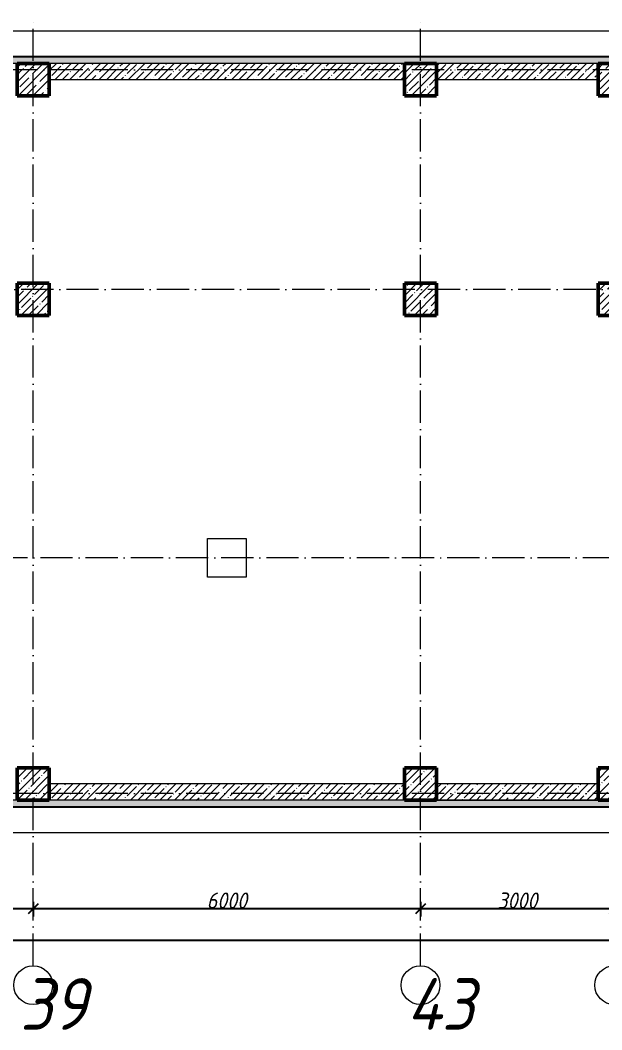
# Model space of a CAD drawing. Header units: millimetres. Extents: x -12989 to 629078, y -109036 to 555275.
# Drawn here: x 567037 to 576048, y 422654 to 438278 of the extents above; entities that cross this region are included whole.
import ezdxf

# ---------------------------------------------------------------- set-up
doc = ezdxf.new("R2010")
doc.units = ezdxf.units.MM
doc.linetypes.add('50_200_ШТРИХ_1Т_ш5_п1_п1_', pattern=[700, 500, -100, 0, -100])
for name, color, linetype, lineweight in [('A-____-____-DIMS', 7, 'Continuous', 9), ('A-FLOR-____-OTLN', 7, 'Continuous', 9), ('A-WALL-____-MCUT', 7, 'Continuous', 13), ('A-WALL-____-MCUT-1', 7, 'Continuous', 9), ('A-WALL-____-MCUT-3', 7, 'Continuous', 9), ('A-WALL-____-PATT-1', 7, 'Continuous', 9), ('S-COLS-____-MCUT', 7, 'Continuous', 50), ('S-COLS-____-OTLN', 7, 'Continuous', 9), ('S-GRID-____-IDEN', 7, 'Continuous', 9), ('S-GRID-____-OTLN-1', 7, '50_200_ШТРИХ_1Т_ш5_п1_п1_', 9)]:
    doc.layers.add(name, color=color, linetype=linetype, lineweight=lineweight)
doc.styles.add('ISOCPEUR_I', font='isocpeui.ttf', dxfattribs={"width": 0.9, "height": 2.5})
doc.styles.add('ISOCPEUR_I_9', font='isocpeui.ttf', dxfattribs={"width": 0.9, "height": 250})
doc.dimstyles.new('ISO-2_5_0_9К_БОЛЬШОЙ_ОСИ', dxfattribs={"dimscale": 304.8, "dimtxt": 248.995294, "dimasz": 0.492126, "dimexe": 0.393701, "dimexo": 0, "dimgap": 0, "dimtad": 1, "dimdec": 0, "dimzin": 0, "dimdsep": 46, "dimtxsty": 'ISOCPEUR_I_9', "dimblk1": 'OBLIQUE', "dimblk2": 'OBLIQUE', "dimsah": 1, "dimcen": 0.09, "dimdle": 0.393701, "dimazin": 0, "dimtfac": 1, "dimtdec": 4, "dimtix": 1, "dimtmove": 0, "dimatfit": 3, "dimfxl": 1, "dimtvp": 1, "dimtolj": 1, "dimtzin": 0, "dimarcsym": 2})
pattern_1 = [(0, (513638.804, 428127.92), (120.968, 69.841), [80.645, -161.29]), (120, (513638.804, 428127.92), (-120.96808, 69.84086), [80.645, -161.29]), (60, (513638.804, 428127.92), (-8e-05, 139.68186), [0, -161.29, 80.645, 0])]
pattern_2 = [(45, (513638.8, 428127.92), (-114.04925, 114.04925), []), (45, (513752.85, 428127.92), (-114.04925, 114.04925), [201.612, -40.322, 3.353, -36.97])]

# ---------------------------------------------------------------- blocks, each defined once
blk = doc.blocks.new('BSC_Колонна _Прямоугольная - 500х500-V58-АР1_Кладочный план подвала в осях 1-64_А-ГГ')
at = {"layer": 'S-COLS-____-OTLN'}
h = blk.add_hatch(dxfattribs=at)
h.set_pattern_fill('FP_69', color=256, style=0, pattern_type=2)
h.set_pattern_definition([(45, (-59600, 1668.96), (-114.04925, 114.04925), []), (45, (-59485.95, 1668.96), (-114.04925, 114.04925), [201.613, -40.323, 3.353, -36.97])])
h.paths.add_polyline_path([(-250, -250), (250, -250), (250, 250), (-250, 250)], flags=0)
at = {"layer": 'S-COLS-____-MCUT'}
for p, q in [((250, 250), (-250, 250)), ((-250, 250), (-250, -250)), ((250, -250), (250, 250)), ((-250, -250), (250, -250))]:
    blk.add_line(p, q, dxfattribs=at)
blk = doc.blocks.new('BSC_Колонна _Прямоугольная - 500х500-V60-АР1_Кладочный план подвала в осях 1-64_А-ГГ')
at = {"layer": 'S-COLS-____-OTLN'}
h = blk.add_hatch(dxfattribs=at)
h.set_pattern_fill('FP_71', color=256, style=0, pattern_type=2)
h.set_pattern_definition([(45, (-59600, -5831.04), (-114.04925, 114.04925), []), (45, (-59485.95, -5831.04), (-114.04925, 114.04925), [201.613, -40.323, 3.353, -36.97])])
h.paths.add_polyline_path([(-250, -250), (250, -250), (250, 250), (-250, 250)], flags=0)
at = {"layer": 'S-COLS-____-MCUT'}
for p, q in [((250, 250), (-250, 250)), ((-250, 250), (-250, -250)), ((250, -250), (250, 250)), ((-250, -250), (250, -250))]:
    blk.add_line(p, q, dxfattribs=at)
blk = doc.blocks.new('BSC_Колонна _Прямоугольная - 500х500-V67-АР1_Кладочный план подвала в осях 1-64_А-ГГ')
at = {"layer": 'S-COLS-____-OTLN'}
h = blk.add_hatch(dxfattribs=at)
h.set_pattern_fill('FP_78', color=256, style=0, pattern_type=2)
h.set_pattern_definition([(45, (-53600, 1668.96), (-114.04925, 114.04925), []), (45, (-53485.95, 1668.96), (-114.04925, 114.04925), [201.613, -40.323, 3.353, -36.97])])
h.paths.add_polyline_path([(-250, -250), (250, -250), (250, 250), (-250, 250)], flags=0)
at = {"layer": 'S-COLS-____-MCUT'}
for p, q in [((250, 250), (-250, 250)), ((-250, 250), (-250, -250)), ((250, -250), (250, 250)), ((-250, -250), (250, -250))]:
    blk.add_line(p, q, dxfattribs=at)
blk = doc.blocks.new('BSC_Колонна _Прямоугольная - 500х500-V68-АР1_Кладочный план подвала в осях 1-64_А-ГГ')
at = {"layer": 'S-COLS-____-OTLN'}
h = blk.add_hatch(dxfattribs=at)
h.set_pattern_fill('FP_79', color=256, style=0, pattern_type=2)
h.set_pattern_definition([(45, (-53600, -5831.04), (-114.04925, 114.04925), []), (45, (-53485.95, -5831.04), (-114.04925, 114.04925), [201.613, -40.323, 3.353, -36.97])])
h.paths.add_polyline_path([(-250, -250), (250, -250), (250, 250), (-250, 250)], flags=0)
at = {"layer": 'S-COLS-____-MCUT'}
for p, q in [((250, 250), (-250, 250)), ((-250, 250), (-250, -250)), ((250, -250), (250, 250)), ((-250, -250), (250, -250))]:
    blk.add_line(p, q, dxfattribs=at)
blk = doc.blocks.new('BSC_Колонна _Прямоугольная - 500х500-V99-АР1_Кладочный план подвала в осях 1-64_А-ГГ')
at = {"layer": 'S-COLS-____-OTLN'}
h = blk.add_hatch(dxfattribs=at)
h.set_pattern_fill('FP_111', color=256, style=0, pattern_type=2)
h.set_pattern_definition([(45, (-62600, 1668.96), (-114.04925, 114.04925), []), (45, (-62485.95, 1668.96), (-114.04925, 114.04925), [201.613, -40.323, 3.353, -36.97])])
h.paths.add_polyline_path([(-250, -250), (250, -250), (250, 250), (-250, 250)], flags=0)
at = {"layer": 'S-COLS-____-MCUT'}
for p, q in [((250, 250), (-250, 250)), ((-250, 250), (-250, -250)), ((250, -250), (250, 250)), ((-250, -250), (250, -250))]:
    blk.add_line(p, q, dxfattribs=at)
blk = doc.blocks.new('BSC_Колонна _Прямоугольная - 500х500-V100-АР1_Кладочный план подвала в осях 1-64_А-ГГ')
at = {"layer": 'S-COLS-____-OTLN'}
h = blk.add_hatch(dxfattribs=at)
h.set_pattern_fill('FP_112', color=256, style=0, pattern_type=2)
h.set_pattern_definition([(45, (-62600, -5831.04), (-114.04925, 114.04925), []), (45, (-62485.95, -5831.04), (-114.04925, 114.04925), [201.613, -40.323, 3.353, -36.97])])
h.paths.add_polyline_path([(-250, -250), (250, -250), (250, 250), (-250, 250)], flags=0)
at = {"layer": 'S-COLS-____-MCUT'}
for p, q in [((250, 250), (-250, 250)), ((-250, 250), (-250, -250)), ((250, -250), (250, 250)), ((-250, -250), (250, -250))]:
    blk.add_line(p, q, dxfattribs=at)
blk = doc.blocks.new('BSC_Колонна _Прямоугольная - 500х500-V105-АР1_Кладочный план подвала в осях 1-64_А-ГГ')
at = {"layer": 'S-COLS-____-OTLN'}
h = blk.add_hatch(dxfattribs=at)
h.set_pattern_fill('FP_117', color=256, style=0, pattern_type=2)
h.set_pattern_definition([(45, (-62600, -9231.04), (-114.04925, 114.04925), []), (45, (-62485.95, -9231.04), (-114.04925, 114.04925), [201.613, -40.323, 3.353, -36.97])])
h.paths.add_polyline_path([(-250, -250), (250, -250), (250, 250), (-250, 250)], flags=0)
at = {"layer": 'S-COLS-____-MCUT'}
for p, q in [((250, 250), (-250, 250)), ((-250, 250), (-250, -250)), ((250, -250), (250, 250)), ((-250, -250), (250, -250))]:
    blk.add_line(p, q, dxfattribs=at)
blk = doc.blocks.new('BSC_Колонна _Прямоугольная - 500х500-V125-АР1_Кладочный план подвала в осях 1-64_А-ГГ')
at = {"layer": 'S-COLS-____-OTLN'}
h = blk.add_hatch(dxfattribs=at)
h.set_pattern_fill('FP_140', color=256, style=0, pattern_type=2)
h.set_pattern_definition([(45, (-59600, -9231.04), (-114.04925, 114.04925), []), (45, (-59485.95, -9231.04), (-114.04925, 114.04925), [201.613, -40.323, 3.353, -36.97])])
h.paths.add_polyline_path([(-250, -250), (250, -250), (250, 250), (-250, 250)], flags=0)
at = {"layer": 'S-COLS-____-MCUT'}
for p, q in [((250, 250), (-250, 250)), ((-250, 250), (-250, -250)), ((250, -250), (250, 250)), ((-250, -250), (250, -250))]:
    blk.add_line(p, q, dxfattribs=at)
blk = doc.blocks.new('BSC_Колонна _Прямоугольная - 500х500-V126-АР1_Кладочный план подвала в осях 1-64_А-ГГ')
at = {"layer": 'S-COLS-____-OTLN'}
h = blk.add_hatch(dxfattribs=at)
h.set_pattern_fill('FP_141', color=256, style=0, pattern_type=2)
h.set_pattern_definition([(45, (-53600, -9231.04), (-114.04925, 114.04925), []), (45, (-53485.95, -9231.04), (-114.04925, 114.04925), [201.613, -40.323, 3.353, -36.97])])
h.paths.add_polyline_path([(-250, -250), (250, -250), (250, 250), (-250, 250)], flags=0)
at = {"layer": 'S-COLS-____-MCUT'}
for p, q in [((250, 250), (-250, 250)), ((-250, 250), (-250, -250)), ((250, -250), (250, 250)), ((-250, -250), (250, -250))]:
    blk.add_line(p, q, dxfattribs=at)
blk = doc.blocks.new('Ось сетки - Круг_Ø6_00__ISO-2_5_0_9K_-25732049-АР1_Кладочный план подвала в осях 1-64_А-ГГ')
at = {"layer": 'S-GRID-____-IDEN'}
blk.add_circle((0, 0), 3, dxfattribs=at)
blk = doc.blocks.new('_Oblique')
at = {"color": 0, "linetype": 'ByBlock', "lineweight": -2}
blk.add_line((-0.5, -0.5), (0.5, 0.5), dxfattribs=at)
blk = doc.blocks.new('*D6476')
at = {"layer": 'A-____-____-DIMS', "color": 0, "lineweight": -2, "transparency": 16777216}
for p, q in [((564119, 424529), (567359, 424529)), ((564239, 424635), (564239, 424409)), ((567239, 424635), (567239, 424409))]:
    blk.add_line(p, q, dxfattribs=at)
at = {"layer": 'Defpoints', "color": 0, "transparency": 16777216}
for p in [(564239, 424635), (567239, 424635), (567239, 424529)]:
    blk.add_point(p, dxfattribs=at)
at = {"layer": 'A-____-____-DIMS', "color": 0, "lineweight": -2, "transparency": 16777216, "xscale": 150, "yscale": 150, "zscale": 150, "rotation": 180}
blk.add_blockref('_Oblique', (564239, 424529), dxfattribs=at)
at = {"layer": 'A-____-____-DIMS', "color": 0, "lineweight": -2, "transparency": 16777216, "xscale": 150, "yscale": 150, "zscale": 150}
blk.add_blockref('_Oblique', (567239, 424529), dxfattribs=at)
at = {"layer": 'A-____-____-DIMS', "color": 0, "transparency": 16777216, "insert": (565739, 424654), "char_height": 250, "width": 758.48, "attachment_point": 5, "style": 'ISOCPEUR_I_9'}
blk.add_mtext('\\A1;3000', dxfattribs=at)
blk = doc.blocks.new('*D6477')
at = {"layer": 'A-____-____-DIMS', "color": 0, "lineweight": -2, "transparency": 16777216}
for p, q in [((567119, 424529), (573359, 424529)), ((567239, 424635), (567239, 424409)), ((573239, 424635), (573239, 424409))]:
    blk.add_line(p, q, dxfattribs=at)
at = {"layer": 'Defpoints', "color": 0, "transparency": 16777216}
for p in [(567239, 424635), (573239, 424635), (573239, 424529)]:
    blk.add_point(p, dxfattribs=at)
at = {"layer": 'A-____-____-DIMS', "color": 0, "lineweight": -2, "transparency": 16777216, "xscale": 150, "yscale": 150, "zscale": 150, "rotation": 180}
blk.add_blockref('_Oblique', (567239, 424529), dxfattribs=at)
at = {"layer": 'A-____-____-DIMS', "color": 0, "lineweight": -2, "transparency": 16777216, "xscale": 150, "yscale": 150, "zscale": 150}
blk.add_blockref('_Oblique', (573239, 424529), dxfattribs=at)
at = {"layer": 'A-____-____-DIMS', "color": 0, "transparency": 16777216, "insert": (570239, 424654), "char_height": 250, "width": 758.48, "attachment_point": 5, "style": 'ISOCPEUR_I_9'}
blk.add_mtext('\\A1;6000', dxfattribs=at)
blk = doc.blocks.new('*D6478')
at = {"layer": 'A-____-____-DIMS', "color": 0, "lineweight": -2, "transparency": 16777216}
for p, q in [((573119, 424529), (576359, 424529)), ((573239, 424635), (573239, 424409)), ((576239, 424635), (576239, 424409))]:
    blk.add_line(p, q, dxfattribs=at)
at = {"layer": 'Defpoints', "color": 0, "transparency": 16777216}
for p in [(573239, 424635), (576239, 424635), (576239, 424529)]:
    blk.add_point(p, dxfattribs=at)
at = {"layer": 'A-____-____-DIMS', "color": 0, "lineweight": -2, "transparency": 16777216, "xscale": 150, "yscale": 150, "zscale": 150, "rotation": 180}
blk.add_blockref('_Oblique', (573239, 424529), dxfattribs=at)
at = {"layer": 'A-____-____-DIMS', "color": 0, "lineweight": -2, "transparency": 16777216, "xscale": 150, "yscale": 150, "zscale": 150}
blk.add_blockref('_Oblique', (576239, 424529), dxfattribs=at)
at = {"layer": 'A-____-____-DIMS', "color": 0, "transparency": 16777216, "insert": (574739, 424654), "char_height": 250, "width": 758.48, "attachment_point": 5, "style": 'ISOCPEUR_I_9'}
blk.add_mtext('\\A1;3000', dxfattribs=at)
blk = doc.blocks.new('*D6491')
at = {"layer": 'A-____-____-DIMS', "color": 0, "lineweight": -2, "transparency": 16777216}
for p, q in [((511289, 424147), (511289, 423921)), ((614789, 424147), (614789, 423921)), ((511169, 424041), (614909, 424041))]:
    blk.add_line(p, q, dxfattribs=at)
at = {"layer": 'Defpoints', "color": 0, "transparency": 16777216}
for p in [(511289, 424147), (614789, 424147), (614789, 424041)]:
    blk.add_point(p, dxfattribs=at)
at = {"layer": 'A-____-____-DIMS', "color": 0, "lineweight": -2, "transparency": 16777216, "xscale": 150, "yscale": 150, "zscale": 150, "rotation": 180}
blk.add_blockref('_Oblique', (511289, 424041), dxfattribs=at)
at = {"layer": 'A-____-____-DIMS', "color": 0, "lineweight": -2, "transparency": 16777216, "xscale": 150, "yscale": 150, "zscale": 150}
blk.add_blockref('_Oblique', (614789, 424041), dxfattribs=at)
at = {"layer": 'A-____-____-DIMS', "color": 0, "transparency": 16777216, "insert": (563039, 424166), "char_height": 250, "width": 1080.26, "attachment_point": 5, "style": 'ISOCPEUR_I_9'}
blk.add_mtext('\\A1;103500', dxfattribs=at)

msp = doc.modelspace()

# ---------------------------------------------------------------- hatches: boundary and pattern name
at = {"layer": 'A-WALL-____-PATT-1'}
h = msp.add_hatch(dxfattribs=at)
h.set_pattern_fill('FP_91', color=256, style=0, pattern_type=2)
h.set_pattern_definition(pattern_1)
h.paths.add_polyline_path([(588028.8036, 437608.9591), (588036.8036, 437608.9591), (588036.8036, 437710.9591), (537190.8036, 437710.9591), (537190.8036, 437610.9591), (588028.8036, 437610.9591)], flags=0)
h = msp.add_hatch(dxfattribs=at)
h.set_pattern_fill('FP_1', color=256, style=0, pattern_type=2)
h.set_pattern_definition(pattern_2)
h.paths.add_polyline_path([(572988.8036, 437358.9591), (572988.8036, 437608.9591), (567488.8036, 437608.9591), (567488.8036, 437358.9591)], flags=0)
h = msp.add_hatch(dxfattribs=at)
h.set_pattern_fill('FP_1', color=256, style=0, pattern_type=2)
h.set_pattern_definition(pattern_2)
h.paths.add_polyline_path([(575988.8036, 437358.9591), (575988.8036, 437608.9591), (573488.8036, 437608.9591), (573488.8036, 437358.9591)], flags=0)
h = msp.add_hatch(dxfattribs=at)
h.set_pattern_fill('FP_1', color=256, style=0, pattern_type=2)
h.set_pattern_definition(pattern_2)
h.paths.add_polyline_path([(572988.8036, 426208.9591), (572988.8036, 426458.9591), (567488.8036, 426458.9591), (567488.8036, 426208.9591)], flags=0)
h = msp.add_hatch(dxfattribs=at)
h.set_pattern_fill('FP_1', color=256, style=0, pattern_type=2)
h.set_pattern_definition(pattern_2)
h.paths.add_polyline_path([(575988.8036, 426208.9591), (575988.8036, 426458.9591), (573488.8036, 426458.9591), (573488.8036, 426208.9591)], flags=0)
h = msp.add_hatch(dxfattribs=at)
h.set_pattern_fill('FP_91', color=256, style=0, pattern_type=2)
h.set_pattern_definition(pattern_1)
h.paths.add_polyline_path([(614990.8036, 426106.9591), (614990.8036, 426206.9591), (511186.8036, 426206.9591), (511186.8036, 426106.9591), (612603.6164, 426106.9591)], flags=0)

# ---------------------------------------------------------------- linework, layer by layer
at = {"layer": 'A-FLOR-____-OTLN'}
for p, q in [((585488.8036, 438108.9591), (551988.8036, 438108.9591)), ((569938.8036, 429658.9591), (569938.8036, 430258.9591)), ((569938.8036, 430258.9591), (570538.8036, 430258.9591)), ((570538.8036, 430258.9591), (570538.8036, 429658.9591)), ((570538.8036, 429658.9591), (569938.8036, 429658.9591)), ((551988.8036, 425708.9591), (585488.8036, 425708.9591))]:
    msp.add_line(p, q, dxfattribs=at)
at = {"layer": 'A-WALL-____-MCUT'}
for p, q in [((537290.8036, 437710.9591), (588036.8036, 437710.9591)), ((588028.8036, 437718.9591), (537298.8036, 437718.9591)), ((511078.8036, 426098.9591), (614998.8036, 426098.9591)), ((614990.8036, 426106.9591), (511086.8036, 426106.9591))]:
    msp.add_line(p, q, dxfattribs=at)
at = {"layer": 'A-WALL-____-MCUT-1'}
for p, q in [((572988.8036, 437608.9591), (567488.8036, 437608.9591)), ((575988.8036, 437608.9591), (573488.8036, 437608.9591)), ((567488.8036, 437358.9591), (572988.8036, 437358.9591)), ((573488.8036, 437358.9591), (575988.8036, 437358.9591)), ((572988.8036, 426458.9591), (567488.8036, 426458.9591)), ((575988.8036, 426458.9591), (573488.8036, 426458.9591)), ((572988.8036, 426208.9591), (567488.8036, 426208.9591)), ((573488.8036, 426208.9591), (575988.8036, 426208.9591))]:
    msp.add_line(p, q, dxfattribs=at)
at = {"layer": 'A-WALL-____-MCUT-3'}
for p, q in [((537188.8036, 437610.9591), (588138.8036, 437610.9591)), ((614890.8036, 426206.9591), (511186.8036, 426206.9591))]:
    msp.add_line(p, q, dxfattribs=at)
at = {"layer": 'S-GRID-____-OTLN-1'}
for p, q in [((567238.8036, 423645.3108), (567238.8036, 438278.4565)), ((573238.8036, 423645.3108), (573238.8036, 438278.4565)), ((617713.2102, 437508.9591), (509176.2739, 437508.9591)), ((603957.5909, 434108.9591), (508970.0334, 434108.9591)), ((617557.3972, 429958.9591), (508970.0334, 429958.9591)), ((617713.2102, 426308.9591), (508970.0334, 426308.9591))]:
    msp.add_line(p, q, dxfattribs=at)

# ---------------------------------------------------------------- block references
at = {"layer": 'S-COLS-____-OTLN'}
for name, p in [('BSC_Колонна _Прямоугольная - 500х500-V126-АР1_Кладочный план подвала в осях 1-64_А-ГГ', (567238.8036, 437358.9591)), ('BSC_Колонна _Прямоугольная - 500х500-V125-АР1_Кладочный план подвала в осях 1-64_А-ГГ', (573238.8036, 437358.9591)), ('BSC_Колонна _Прямоугольная - 500х500-V105-АР1_Кладочный план подвала в осях 1-64_А-ГГ', (576238.8036, 437358.9591)), ('BSC_Колонна _Прямоугольная - 500х500-V68-АР1_Кладочный план подвала в осях 1-64_А-ГГ', (567238.8036, 433958.9591)), ('BSC_Колонна _Прямоугольная - 500х500-V60-АР1_Кладочный план подвала в осях 1-64_А-ГГ', (573238.8036, 433958.9591)), ('BSC_Колонна _Прямоугольная - 500х500-V100-АР1_Кладочный план подвала в осях 1-64_А-ГГ', (576238.8036, 433958.9591)), ('BSC_Колонна _Прямоугольная - 500х500-V67-АР1_Кладочный план подвала в осях 1-64_А-ГГ', (567238.8036, 426458.9591)), ('BSC_Колонна _Прямоугольная - 500х500-V58-АР1_Кладочный план подвала в осях 1-64_А-ГГ', (573238.8036, 426458.9591)), ('BSC_Колонна _Прямоугольная - 500х500-V99-АР1_Кладочный план подвала в осях 1-64_А-ГГ', (576238.8036, 426458.9591))]:
    msp.add_blockref(name, p, dxfattribs=at)
at = {"layer": 'S-GRID-____-IDEN', "xscale": 99.99999999999993, "yscale": 99.99999999999993, "zscale": 99.99999999999993}
for p in [(567238.8036, 423345.3108), (573238.8036, 423345.3108), (576238.8036, 423345.3108)]:
    msp.add_blockref('Ось сетки - Круг_Ø6_00__ISO-2_5_0_9K_-25732049-АР1_Кладочный план подвала в осях 1-64_А-ГГ', p, dxfattribs=at)

# ---------------------------------------------------------------- texts
at = {"layer": 'S-GRID-____-IDEN', "char_height": 800, "attachment_point": 1, "style": 'ISOCPEUR_I'}
for s, insert, width in [('39', (567033.8752, 423454.0855), 404.0505), ('43', (573024.8752, 423454.0855), 425.696062)]:
    msp.add_mtext(s, dxfattribs=dict(at, insert=insert, width=width))

# ---------------------------------------------------------------- dimensions: what is measured, and where the dimension line sits
at = {"layer": 'A-____-____-DIMS'}
for base, p1, p2, override, picture, middle in [((567238.8036, 424529.3942), (564238.8036, 424635.4602), (567238.8036, 424635.4602), {"dimtxt": 400, "dimpost": '<>', "dimfxl": 3000}, '*D6476', (565738.8036, 424654.3942)), ((573238.8036, 424529.3942), (567238.8036, 424635.4602), (573238.8036, 424635.4602), {"dimtxt": 400, "dimpost": '<>', "dimfxl": 6000}, '*D6477', (570238.8036, 424654.3942)), ((576238.8036, 424529.3942), (573238.8036, 424635.4602), (576238.8036, 424635.4602), {"dimtxt": 400, "dimpost": '<>', "dimfxl": 3000}, '*D6478', (574738.8036, 424654.3942)), ((614788.8036, 424041.1871), (511288.8036, 424147.2531), (614788.8036, 424147.2531), {"dimtxt": 400, "dimpost": '<>', "dimfxl": 103500}, '*D6491', (563038.8036, 424166.1871))]:
    dim = msp.add_linear_dim(base=base, p1=p1, p2=p2, dimstyle='ISO-2_5_0_9К_БОЛЬШОЙ_ОСИ', override=override, dxfattribs=at)
    dim.commit()
    dim.dimension.update_dxf_attribs({"geometry": picture, "text_midpoint": middle})

doc.saveas('drawing.dxf')
